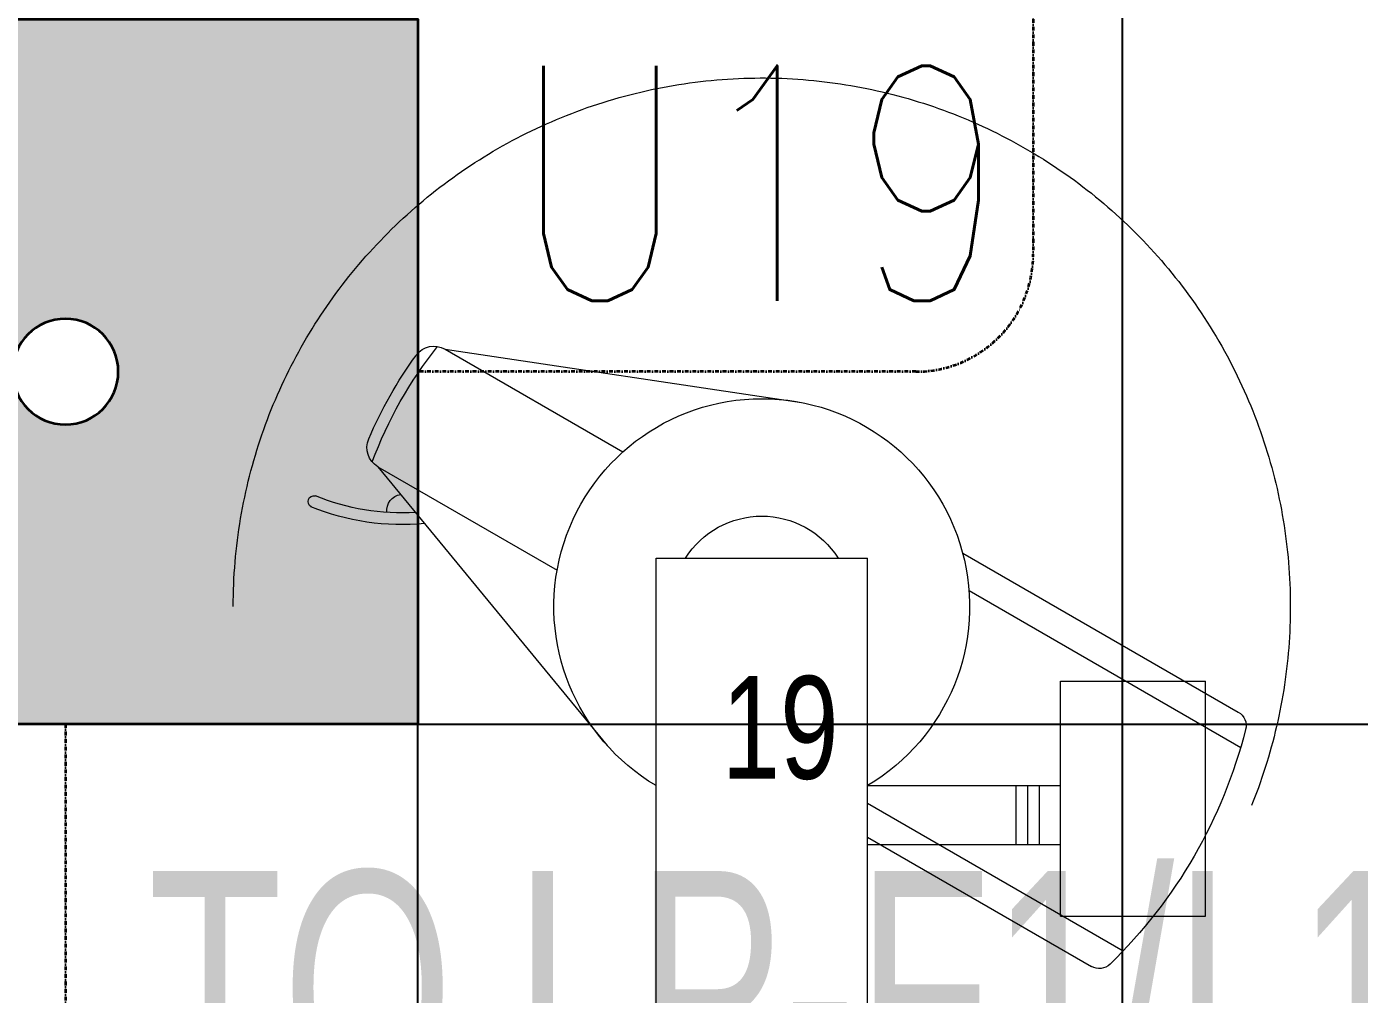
# Model space of a CAD drawing. Extents: x -12260 to 184725, y -29287 to 19916.
# Drawn here: x 20083 to 21217, y -440 to 384 of the extents above; entities that cross this region are included whole.
import ezdxf
from ezdxf import colors
from ezdxf.entities.mleader import LeaderData, LeaderLine
from ezdxf.enums import TextEntityAlignment as Align
from ezdxf.math import Vec2, Vec3

# ---------------------------------------------------------------- set-up
doc = ezdxf.new("R2010")
doc.units = 0
doc.header["$LTSCALE"] = 0.25
doc.linetypes.add('01-First Floor-FUR$0$HIDDEN', pattern=[9.525, 6.35, -3.175])
doc.linetypes.add('DASHDOT', pattern=[25.4, 12.7, -6.35, 0, -6.35])
for name, color, linetype, lineweight in [('01-First Floor-FUR$0$72_EGR_EQP_TAG', 142, 'Continuous', 5), ('01-First Floor-FUR$0$LOADING', 253, 'Continuous', 5), ('E-LITE-CIRC', 6, 'Continuous', 25), ('E-LITE-CIRC-NUMB', 6, 'Continuous', 25), ('E-LITE-CLNG', 150, 'Continuous', 35), ('E-LITE-CLNG-CNDT', 6, 'DASHDOT', 35), ('E-LITE-CTRL', 6, 'Continuous', 25), ('E-LITE-IDEN', 6, 'Continuous', 25), ('E-LITE-TEXT', 6, 'Continuous', 25)]:
    doc.layers.add(name, color=color, linetype=linetype, lineweight=lineweight)
doc.layers.add('01-First Floor-FUR$0$FALSE CEILING', color=251, linetype='Continuous')
doc.styles.add('01-First Floor-FUR$0$X3G_ENTITY_257CFD', font='swisscl.ttf', dxfattribs={"height": 200})
doc.styles.add('DC_Elc_Romans', font='elc_romans.shx', dxfattribs={"width": 0.7})
doc.styles.add('DC_SIMPLEX', font='SIMPLEX.shx', dxfattribs={"width": 0.7})

# ---------------------------------------------------------------- blocks, each defined once
blk = doc.blocks.new('DC_Arrow-ArrowEllipse')
at = {"color": 0}
blk.add_ellipse((0, 0), major_axis=(0.4, 0), ratio=0.4, dxfattribs=at)
at = {"color": 0, "ltscale": 0.5}
blk.add_solid([(-1.4, 0.1667), (-0.4, 0), (-1.4, -0.1667)], dxfattribs=at)
blk = doc.blocks.new('*U205')
h = blk.add_hatch(color=254)
h.dxf.hatch_style = 1
h.paths.add_polyline_path([(-300, 300), (-300, -300), (300, -300), (300, 300)])
edge = h.paths.add_edge_path(flags=16)
edge.add_arc((0, 0), 45, 0, 360)
blk.add_lwpolyline([(-300, 300), (-300, -300), (300, -300), (300, 300)], close=True)
blk.add_circle((0, 0), 45)
at = {"layer": 'E-LITE-CIRC-NUMB', "style": 'DC_SIMPLEX', "width": 0.7, "flags": 8}
blk.add_attdef('CIRCUIT', text='', height=200, rotation=0, dxfattribs=at).set_placement((-473.9, 300), align=Align.RIGHT)
at = {"layer": 'E-LITE-CTRL', "style": 'DC_SIMPLEX', "width": 0.7, "flags": 8}
blk.add_attdef('CONTROL', (1118.9, -935), '', height=200, rotation=360, dxfattribs=at)
at = {"layer": 'E-LITE-IDEN', "style": 'DC_SIMPLEX', "width": 0.7, "flags": 8}
blk.add_attdef('TYPE', (460.4, 457.6), '', height=200, rotation=360, dxfattribs=at)
blk = doc.blocks.new('01-First Floor-FUR$0$DE13269-P')
for p, q in [((0.5876, -0.06), (0.5876, -0.6913)), ((0.7676, -0.06), (0.7676, -0.6913)), ((0.7676, -0.4537), (0.9583, -0.3436)), ((0.7676, -0.4826), (0.9854, -0.3569)), ((0.3508, -0.7691), (0.546, -0.5317)), ((0.8541, -0.6636), (1.0854, -0.5301)), ((0.8487, -0.6956), (1.0833, -0.5601)), ((0.3508, -0.7691), (0.5034, -0.6811)), ((0.5876, -0.6913), (0.7676, -0.6913)), ((0.4079, -0.8691), (0.5594, -0.7817)), ((0.4079, -0.8691), (0.7115, -0.8237))]:
    blk.add_line(p, q)
at = {"linetype": '01-First Floor-FUR$0$HIDDEN'}
for p, q in [((0.9318, -0.3865), (0.9318, -0.5865)), ((0.9318, -0.3865), (1.0555, -0.3865)), ((1.0555, -0.3865), (1.0555, -0.5865)), ((0.7676, -0.4476), (0.9318, -0.4476)), ((0.8941, -0.4476), (0.8941, -0.4976)), ((0.9041, -0.4476), (0.9041, -0.4976)), ((0.9141, -0.4476), (0.9141, -0.4976)), ((0.7676, -0.4976), (0.9318, -0.4976)), ((0.9318, -0.5865), (1.0555, -0.5865))]:
    blk.add_line(p, q, dxfattribs=at)
at = {"color": 1, "linetype": '01-First Floor-FUR$0$HIDDEN'}
blk.add_arc((0.6776, -0.65), 0.45, 180, 44.8142, dxfattribs=at)
for centre, radius, start, end in [((0.9649, -0.3552), 0.0134, 45.7365, 120), ((0.6776, -0.65), 0.425, 14.2635, 45.7365), ((0.6776, -0.65), 0.177, 120.5623, 59.4377), ((1.0766, -0.5486), 0.0134, 300, 14.2635), ((0.6776, -0.65), 0.077, 212.4609, 327.5391), ((0.371, -0.9245), 0.2047, 84.5, 112.1634), ((0.2963, -0.7393), 0.00504, 119.3976, 284.9292), ((0.371, -0.9245), 0.1947, 86.5024, 112.1634), ((0.3723, -0.7317), 0.014, 173.615, 261.1404), ((0.3602, -0.7854), 0.0188, 120, 203.0996), ((0.6776, -0.65), 0.3538, 200.3778, 218.7304), ((0.6776, -0.65), 0.3638, 203.0996, 216.0086), ((0.3985, -0.8529), 0.0188, 216.0086, 300)]:
    blk.add_arc(centre, radius, start, end)
blk = doc.blocks.new('01-First Floor-FUR$0$XA15872-P')
blk.add_lwpolyline([(0, 0), (1, 0), (1, 0.05), (0, 0.05)], close=True)
blk = doc.blocks.new('01-First Floor-FUR$0$D.131.54.60')
at = {"layer": '01-First Floor-FUR$0$LOADING'}
for name, p, xscale, yscale, zscale, rotation in [('01-First Floor-FUR$0$XA15872-P', (10938.7, 4699.5, 0), 999.9999999999999, 999.9999999999999, 999.9999999999999, 231.4615886572387), ('01-First Floor-FUR$0$DE13269-P', (11800.9, 3000.6), -1000, 1000, 1000, 270)]:
    blk.add_blockref(name, p, dxfattribs=dict(at, xscale=xscale, yscale=yscale, zscale=zscale, rotation=rotation))
blk = doc.blocks.new('01-First Floor-FUR')
at = {"layer": '01-First Floor-FUR$0$FALSE CEILING', "linetype": 'Continuous'}
for p, q in [((20415.6, -810), (20415.6, 1347.6)), ((21015.6, -810), (21015.6, 1347.6)), ((19215.6, -210), (23215.6, -210))]:
    blk.add_line(p, q, dxfattribs=at)
at = {"layer": '01-First Floor-FUR$0$LOADING', "rotation": 270}
blk.add_blockref('01-First Floor-FUR$0$D.131.54.60', (17030.3, 11040.9, -0.1), dxfattribs=at)
at = {"layer": '01-First Floor-FUR$0$72_EGR_EQP_TAG', "insert": (20724.1, -169.1, -0.1), "char_height": 87.47, "attachment_point": 2, "style": '01-First Floor-FUR$0$X3G_ENTITY_257CFD'}
blk.add_mtext('19', dxfattribs=at)

msp = doc.modelspace()

# ---------------------------------------------------------------- linework, layer by layer
at = {"layer": 'E-LITE-CLNG-CNDT', "color": 1}
msp.add_lwpolyline([(22215.6, 2347.6), (21039.6, 2347.6, 0.414214), (20939.6, 2247.6), (20939.6, 190, -0.414214), (20839.6, 90), (20415.6, 90)], format="xyb", dxfattribs=at)
msp.add_lwpolyline([(20115.6, -210), (20115.6, -2204)], dxfattribs=at)

# ---------------------------------------------------------------- block references
at = {"layer": 'E-LITE-CLNG'}
ref = msp.add_blockref('*U205', (20115.6, 90), dxfattribs=dict(at, xscale=-1))
ref.add_attrib('TYPE', 'LD1', (20509.1, 394.5), dxfattribs={"layer": 'E-LITE-IDEN', "height": 200, "rotation": 0, "style": 'DC_SIMPLEX', "width": 0.7, "flags": 8})
at = {"layer": 'E-LITE-CLNG-CNDT'}
msp.add_blockref('01-First Floor-FUR', (0, 0), dxfattribs=at)

# ---------------------------------------------------------------- texts
at = {"layer": 'E-LITE-CIRC', "style": 'DC_SIMPLEX', "width": 0.8}
msp.add_text('U19', height=200, rotation=0, dxfattribs=at).set_placement((20495.2, 150.4, 0))

# ---------------------------------------------------------------- leaders
at = {"layer": 'E-LITE-TEXT'}
ml = msp.add_multileader_mtext('Standard', dxfattribs=at)
ml.set_content('TO LP-F1/L12', color=256, style='DC_Elc_Romans')
ml.set_leader_properties(color=45)
ml.set_arrow_properties(name='DC_Arrow-ArrowEllipse')
ml.build(insert=Vec2(0, 0))
ml.multileader.update_dxf_attribs({"dogleg_length": 2, "arrow_head_size": 200, "scale": 100})
ctx = ml.context
ctx.base_point, ctx.scale, ctx.char_height, ctx.arrow_head_size, ctx.landing_gap_size, ctx.plane_origin = Vec3(19665.3, -468.5), 100, 200, 200, 200, Vec3(14148, 1440.1)
ctx.text_align_type = 2
notes = []
notes.append((ctx, [(1, (1, 1, 0), (21772, -468.5), (-1, 0), 200, [(0, [(22515.6, -823.9)], 0, [])])]))
ctx.mtext.insert, ctx.mtext.alignment, ctx.mtext.flow_direction = Vec3(21372, -335.1), 3, 5
for ctx, leaders in notes:
    for number, flags, end, landing, length, lines in leaders:
        leader = LeaderData()
        leader.index, (leader.has_last_leader_line, leader.has_dogleg_vector, leader.attachment_direction) = number, flags
        leader.last_leader_point, leader.dogleg_vector, leader.dogleg_length = Vec3(end), Vec3(landing), length
        for number, points, colour, breaks in lines:
            line = LeaderLine()
            line.index, line.vertices, line.color, line.breaks = number, Vec3.list(points), colors.encode_raw_color(colour), breaks
            leader.lines.append(line)
        ctx.leaders.append(leader)

doc.saveas('drawing.dxf')
